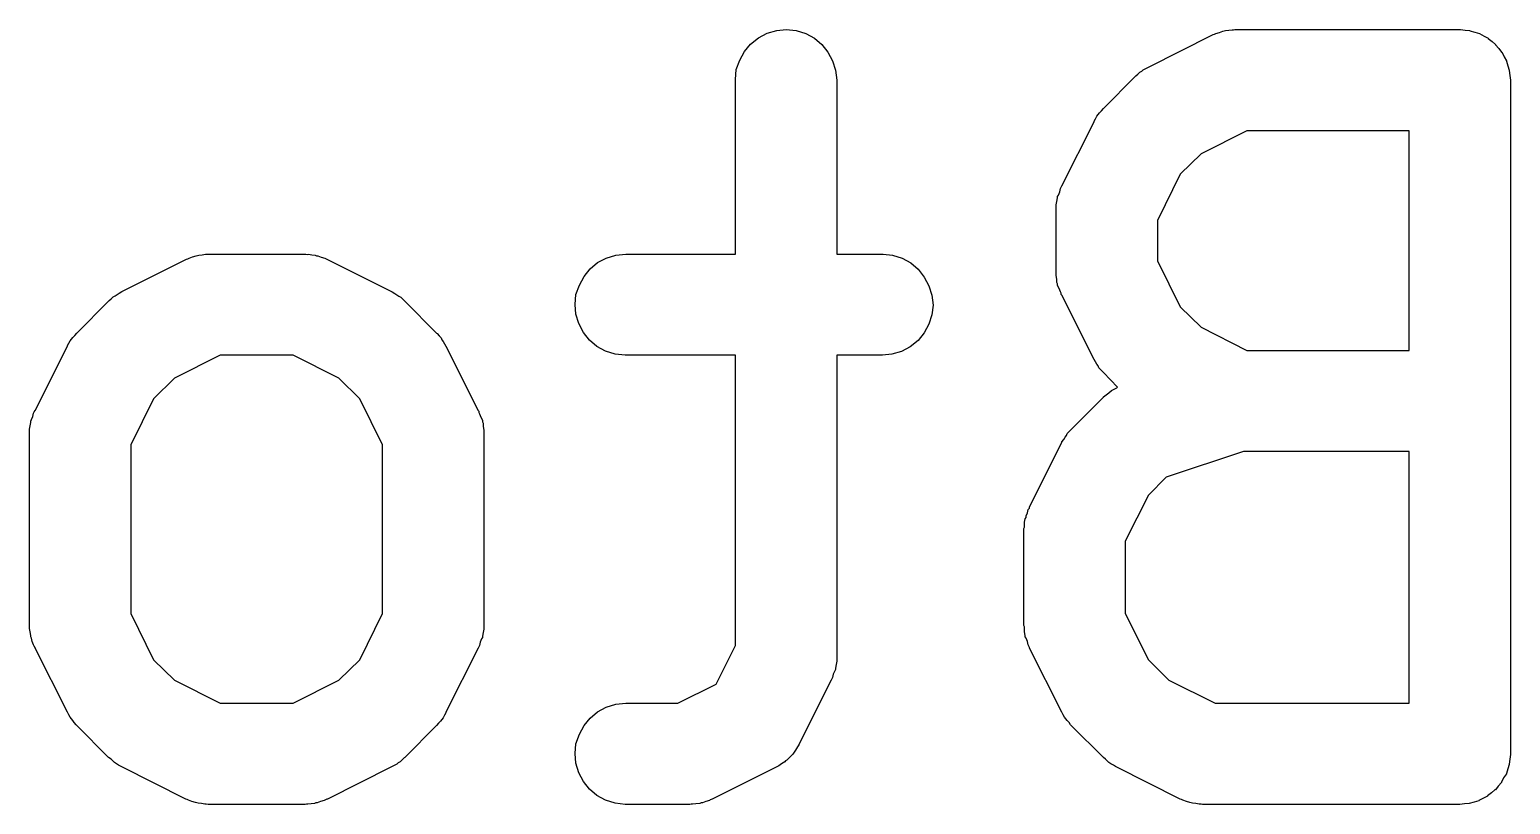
# Model space of a CAD drawing. Extents: x 76.2 to 143.2, y -85.8 to -53.5.
# Drawn here: x 125.215 to 127.413, y -85.433 to -84.283 of the extents above; entities that cross this region are included whole.
import ezdxf

# ---------------------------------------------------------------- set-up
doc = ezdxf.new("R2010")
doc.units = 0
doc.layers.add('BLACK', color=7, linetype='CONTINUOUS')

msp = doc.modelspace()

# ---------------------------------------------------------------- linework, layer by layer
at = {"layer": 'BLACK', "linetype": 'CONTINUOUS'}
for p, q in [((126.297, -84.2956), (126.31, -84.2888)), ((126.31, -84.2888), (126.324, -84.2847)), ((126.324, -84.2847), (126.338, -84.2834)), ((126.338, -84.2834), (126.353, -84.2849)), ((126.353, -84.2849), (126.367, -84.2892)), ((126.367, -84.2892), (126.38, -84.2962)), ((126.876, -84.3389), (126.971, -84.2913)), ((126.971, -84.2913), (126.972, -84.2908)), ((126.972, -84.2908), (126.974, -84.2901)), ((126.974, -84.2901), (126.976, -84.289)), ((126.976, -84.289), (126.981, -84.2876)), ((126.981, -84.2876), (126.986, -84.2858)), ((126.986, -84.2858), (126.988, -84.2854)), ((126.988, -84.2854), (126.99, -84.2848)), ((126.99, -84.2848), (126.995, -84.2843)), ((126.995, -84.2843), (127, -84.2835)), ((127, -84.2835), (127.002, -84.2836)), ((127.002, -84.2836), (127.004, -84.2834)), ((127.004, -84.2834), (127.338, -84.2834)), ((127.338, -84.2834), (127.338, -84.2834)), ((127.338, -84.2834), (127.338, -84.2834)), ((127.338, -84.2834), (127.339, -84.2834)), ((127.338, -84.2834), (127.338, -84.2834)), ((127.339, -84.2834), (127.346, -84.2842)), ((127.346, -84.2842), (127.353, -84.2849)), ((127.353, -84.2849), (127.353, -84.285)), ((127.353, -84.285), (127.353, -84.285)), ((127.353, -84.285), (127.36, -84.2871)), ((127.36, -84.2871), (127.367, -84.2892)), ((127.367, -84.2892), (127.367, -84.2894)), ((127.367, -84.2894), (127.367, -84.2894)), ((127.367, -84.2894), (127.374, -84.2929)), ((127.374, -84.2929), (127.38, -84.2962)), ((126.276, -84.316), (126.285, -84.3048)), ((126.285, -84.3048), (126.297, -84.2956)), ((126.38, -84.2962), (126.391, -84.3055)), ((126.391, -84.3055), (126.4, -84.3169)), ((127.38, -84.2962), (127.38, -84.2964)), ((127.38, -84.2964), (127.38, -84.2965)), ((127.38, -84.2965), (127.386, -84.301)), ((127.386, -84.301), (127.391, -84.3055)), ((127.391, -84.3055), (127.391, -84.3057)), ((127.391, -84.3057), (127.391, -84.3059)), ((127.391, -84.3059), (127.396, -84.3114)), ((127.396, -84.3114), (127.4, -84.3169)), ((126.264, -84.3428), (126.269, -84.3288)), ((126.269, -84.3288), (126.276, -84.316)), ((126.4, -84.3169), (126.407, -84.3298)), ((126.407, -84.3298), (126.411, -84.3438)), ((127.4, -84.3169), (127.4, -84.3171)), ((127.4, -84.3171), (127.401, -84.3173)), ((127.401, -84.3173), (127.404, -84.3236)), ((127.404, -84.3236), (127.407, -84.3298)), ((127.407, -84.3298), (127.407, -84.3301)), ((127.407, -84.3301), (127.407, -84.3303)), ((127.407, -84.3303), (127.409, -84.3371)), ((127.409, -84.3371), (127.411, -84.3438)), ((126.263, -84.3573), (126.264, -84.3428)), ((126.263, -84.3584), (126.263, -84.3573)), ((126.263, -84.6167), (126.263, -84.3584)), ((126.411, -84.3438), (126.413, -84.3584)), ((126.413, -84.3584), (126.413, -84.6167)), ((126.809, -84.4006), (126.856, -84.353)), ((126.856, -84.353), (126.857, -84.3522)), ((126.857, -84.3522), (126.86, -84.3496)), ((126.86, -84.3496), (126.863, -84.3467)), ((126.863, -84.3467), (126.866, -84.345)), ((126.866, -84.345), (126.868, -84.3431)), ((126.868, -84.3431), (126.872, -84.3412)), ((126.872, -84.3412), (126.876, -84.3389)), ((127.411, -84.3438), (127.411, -84.3441)), ((127.411, -84.3441), (127.411, -84.3443)), ((127.411, -84.3443), (127.412, -84.3513)), ((127.412, -84.3513), (127.413, -84.3584)), ((127.413, -84.3584), (127.413, -85.3584)), ((126.806, -84.4038), (126.809, -84.4006)), ((126.747, -84.5153), (126.795, -84.4201)), ((126.795, -84.4191), (126.797, -84.4156)), ((126.795, -84.4201), (126.795, -84.4191)), ((126.797, -84.4156), (126.799, -84.4119)), ((126.799, -84.4119), (126.801, -84.4095)), ((126.801, -84.4095), (126.803, -84.4069)), ((126.803, -84.4069), (126.806, -84.4038)), ((127.022, -84.4334), (126.954, -84.4676)), ((127.263, -84.4334), (127.022, -84.4334)), ((127.263, -84.7596), (127.263, -84.4334)), ((126.954, -84.4676), (126.923, -84.498)), ((126.923, -84.498), (126.889, -84.5666)), ((126.74, -84.5384), (126.741, -84.5333)), ((126.741, -84.5312), (126.742, -84.529)), ((126.741, -84.5333), (126.741, -84.5312)), ((126.742, -84.529), (126.744, -84.5242)), ((126.744, -84.5242), (126.745, -84.5193)), ((126.745, -84.5193), (126.746, -84.5174)), ((126.746, -84.5174), (126.747, -84.5153)), ((126.739, -84.5434), (126.74, -84.5384)), ((126.739, -84.5456), (126.739, -84.5434)), ((126.739, -84.5478), (126.739, -84.5456)), ((126.739, -84.5489), (126.739, -84.5478)), ((126.739, -84.6441), (126.739, -84.5489)), ((126.889, -84.5666), (126.889, -84.6264)), ((125.45, -84.6234), (125.452, -84.6224)), ((125.452, -84.6224), (125.457, -84.6209)), ((125.457, -84.6209), (125.462, -84.6191)), ((125.462, -84.6191), (125.464, -84.6188)), ((125.464, -84.6188), (125.466, -84.6181)), ((125.466, -84.6181), (125.471, -84.6176)), ((125.471, -84.6176), (125.476, -84.6168)), ((125.476, -84.6168), (125.478, -84.6169)), ((125.478, -84.6169), (125.481, -84.6167)), ((125.481, -84.6167), (125.624, -84.6167)), ((125.624, -84.6167), (125.625, -84.6167)), ((125.625, -84.6167), (125.627, -84.617)), ((125.627, -84.617), (125.629, -84.6169)), ((125.629, -84.6169), (125.634, -84.6178)), ((125.634, -84.6178), (125.639, -84.6184)), ((125.639, -84.6184), (125.641, -84.619)), ((125.641, -84.619), (125.643, -84.6194)), ((125.643, -84.6194), (125.648, -84.6212)), ((125.648, -84.6212), (125.653, -84.6228)), ((125.653, -84.6228), (125.655, -84.6238)), ((126.058, -84.6292), (126.071, -84.6224)), ((126.071, -84.6224), (126.085, -84.6181)), ((126.085, -84.6181), (126.1, -84.6167)), ((126.1, -84.6167), (126.263, -84.6167)), ((126.413, -84.6167), (126.481, -84.6167)), ((126.481, -84.6167), (126.482, -84.6167)), ((126.482, -84.6167), (126.496, -84.6184)), ((126.496, -84.6184), (126.51, -84.6228)), ((126.51, -84.6228), (126.523, -84.6298)), ((125.352, -84.6723), (125.447, -84.6246)), ((125.447, -84.6246), (125.448, -84.6242)), ((125.448, -84.6242), (125.45, -84.6234)), ((125.655, -84.6238), (125.657, -84.6246)), ((125.657, -84.6246), (125.752, -84.6723)), ((126.038, -84.6498), (126.047, -84.6385)), ((126.047, -84.6385), (126.058, -84.6292)), ((126.523, -84.6298), (126.534, -84.6392)), ((126.534, -84.6392), (126.543, -84.6506)), ((126.739, -84.6463), (126.739, -84.6441)), ((126.889, -84.6264), (126.923, -84.6949)), ((126.026, -84.6766), (126.031, -84.6626)), ((126.031, -84.6626), (126.038, -84.6498)), ((126.543, -84.6506), (126.55, -84.6636)), ((126.55, -84.6636), (126.554, -84.6777)), ((126.739, -84.6485), (126.739, -84.6463)), ((126.74, -84.6536), (126.739, -84.6485)), ((126.74, -84.6587), (126.74, -84.6536)), ((126.741, -84.6608), (126.74, -84.6587)), ((126.741, -84.663), (126.741, -84.6608)), ((126.743, -84.6678), (126.741, -84.663)), ((125.285, -84.7339), (125.332, -84.6863)), ((125.332, -84.6863), (125.333, -84.6856)), ((125.333, -84.6856), (125.336, -84.6829)), ((125.336, -84.6829), (125.339, -84.68)), ((125.339, -84.68), (125.342, -84.6784)), ((125.342, -84.6784), (125.345, -84.6764)), ((125.345, -84.6764), (125.348, -84.6745)), ((125.348, -84.6745), (125.352, -84.6723)), ((125.752, -84.6723), (125.753, -84.6727)), ((125.753, -84.6727), (125.757, -84.675)), ((125.757, -84.675), (125.76, -84.677)), ((125.76, -84.677), (125.763, -84.679)), ((125.763, -84.679), (125.766, -84.6807)), ((125.766, -84.6807), (125.769, -84.6836)), ((125.769, -84.6836), (125.772, -84.6863)), ((125.772, -84.6863), (125.819, -84.7339)), ((126.025, -84.6912), (126.026, -84.6766)), ((126.554, -84.6777), (126.556, -84.6922)), ((126.745, -84.6727), (126.743, -84.6678)), ((126.746, -84.6746), (126.745, -84.6727)), ((126.746, -84.6767), (126.746, -84.6746)), ((126.747, -84.6776), (126.746, -84.6767)), ((126.795, -84.7729), (126.747, -84.6776)), ((126.026, -84.7058), (126.025, -84.6912)), ((126.03, -84.7198), (126.026, -84.7058)), ((126.554, -84.7068), (126.55, -84.7208)), ((126.556, -84.6922), (126.554, -84.7068)), ((126.923, -84.6949), (126.954, -84.7253)), ((126.037, -84.7328), (126.03, -84.7198)), ((126.046, -84.7442), (126.037, -84.7328)), ((126.55, -84.7208), (126.543, -84.7337)), ((126.954, -84.7253), (127.022, -84.7596)), ((125.223, -84.8486), (125.271, -84.7534)), ((125.271, -84.7525), (125.273, -84.7489)), ((125.271, -84.7534), (125.271, -84.7525)), ((125.273, -84.7489), (125.275, -84.7452)), ((125.275, -84.7452), (125.277, -84.7428)), ((125.277, -84.7428), (125.279, -84.7402)), ((125.279, -84.7402), (125.282, -84.7372)), ((125.282, -84.7372), (125.285, -84.7339)), ((125.819, -84.7339), (125.82, -84.7347)), ((125.82, -84.7347), (125.823, -84.738)), ((125.823, -84.738), (125.826, -84.741)), ((125.826, -84.741), (125.827, -84.7437)), ((125.827, -84.7437), (125.829, -84.7461)), ((125.829, -84.7461), (125.831, -84.7498)), ((125.831, -84.7498), (125.833, -84.7534)), ((125.833, -84.7534), (125.881, -84.8486)), ((126.057, -84.7536), (126.046, -84.7442)), ((126.07, -84.7606), (126.057, -84.7536)), ((126.522, -84.7542), (126.509, -84.7611)), ((126.534, -84.7449), (126.522, -84.7542)), ((126.543, -84.7337), (126.534, -84.7449)), ((125.498, -84.7667), (125.43, -84.801)), ((125.606, -84.7667), (125.498, -84.7667)), ((125.674, -84.801), (125.606, -84.7667)), ((126.084, -84.7651), (126.07, -84.7606)), ((126.099, -84.7667), (126.084, -84.7651)), ((126.1, -84.7667), (126.099, -84.7667)), ((126.263, -84.7667), (126.1, -84.7667)), ((126.263, -85.1978), (126.263, -84.7667)), ((126.481, -84.7667), (126.413, -84.7667)), ((126.413, -84.7667), (126.413, -85.2155)), ((126.495, -84.7653), (126.481, -84.7667)), ((126.509, -84.7611), (126.495, -84.7653)), ((126.797, -84.7764), (126.795, -84.7729)), ((126.799, -84.7802), (126.797, -84.7764)), ((127.022, -84.7596), (127.263, -84.7596)), ((126.801, -84.7826), (126.799, -84.7802)), ((126.802, -84.7853), (126.801, -84.7826)), ((126.805, -84.7883), (126.802, -84.7853)), ((126.808, -84.7916), (126.805, -84.7883)), ((126.809, -84.7924), (126.808, -84.7916)), ((126.83, -84.8143), (126.809, -84.7924)), ((125.43, -84.801), (125.399, -84.8314)), ((125.705, -84.8314), (125.674, -84.801)), ((126.817, -84.8225), (126.821, -84.8193)), ((126.821, -84.8193), (126.823, -84.8183)), ((126.823, -84.8183), (126.825, -84.817)), ((126.825, -84.817), (126.829, -84.8149)), ((126.829, -84.8149), (126.83, -84.8143)), ((125.399, -84.8314), (125.365, -84.8999)), ((125.739, -84.8999), (125.705, -84.8314)), ((126.761, -84.8768), (126.809, -84.8292)), ((126.809, -84.8284), (126.811, -84.827)), ((126.809, -84.8292), (126.809, -84.8284)), ((126.811, -84.827), (126.813, -84.8254)), ((126.813, -84.8254), (126.817, -84.8225)), ((125.217, -84.8645), (125.218, -84.8623)), ((125.217, -84.8666), (125.217, -84.8645)), ((125.218, -84.8623), (125.22, -84.8575)), ((125.22, -84.8575), (125.221, -84.8526)), ((125.221, -84.8526), (125.222, -84.8507)), ((125.222, -84.8507), (125.223, -84.8486)), ((125.881, -84.8486), (125.882, -84.8496)), ((125.882, -84.8496), (125.882, -84.8517)), ((125.882, -84.8517), (125.883, -84.8536)), ((125.883, -84.8536), (125.885, -84.8585)), ((125.885, -84.8585), (125.887, -84.8633)), ((125.887, -84.8633), (125.887, -84.8655)), ((125.215, -84.8767), (125.216, -84.8717)), ((125.215, -84.8789), (125.215, -84.8767)), ((125.215, -84.8811), (125.215, -84.8789)), ((125.215, -84.8822), (125.215, -84.8811)), ((125.215, -85.1679), (125.215, -84.8822)), ((125.216, -84.8717), (125.217, -84.8666)), ((125.887, -84.8655), (125.888, -84.8676)), ((125.888, -84.8676), (125.888, -84.8727)), ((125.888, -84.8727), (125.889, -84.8778)), ((125.889, -84.8778), (125.889, -84.88)), ((125.889, -84.88), (125.889, -84.8822)), ((125.889, -84.8822), (125.889, -85.1679)), ((126.752, -84.8881), (126.754, -84.8857)), ((126.754, -84.8857), (126.755, -84.8831)), ((126.755, -84.8831), (126.758, -84.88)), ((126.758, -84.88), (126.761, -84.8768)), ((125.365, -84.8999), (125.365, -85.1502)), ((125.739, -85.1502), (125.739, -84.8999)), ((126.699, -84.9915), (126.747, -84.8963)), ((126.747, -84.8953), (126.75, -84.8918)), ((126.747, -84.8963), (126.747, -84.8953)), ((126.75, -84.8918), (126.752, -84.8881)), ((127.017, -84.9096), (126.902, -84.9477)), ((127.263, -84.9096), (127.017, -84.9096)), ((127.263, -85.2834), (127.263, -84.9096)), ((126.902, -84.9477), (126.876, -84.9742)), ((126.876, -84.9742), (126.841, -85.0428)), ((126.696, -85.0004), (126.697, -84.9955)), ((126.697, -84.9955), (126.699, -84.9936)), ((126.699, -84.9936), (126.699, -84.9915)), ((126.692, -85.0145), (126.693, -85.0095)), ((126.692, -85.0196), (126.692, -85.0145)), ((126.693, -85.0095), (126.694, -85.0074)), ((126.694, -85.0052), (126.696, -85.0004)), ((126.694, -85.0074), (126.694, -85.0052)), ((126.691, -85.024), (126.692, -85.0218)), ((126.691, -85.025), (126.691, -85.024)), ((126.691, -85.1679), (126.691, -85.025)), ((126.692, -85.0218), (126.692, -85.0196)), ((126.841, -85.0428), (126.841, -85.1502)), ((125.365, -85.1502), (125.399, -85.2187)), ((125.705, -85.2187), (125.739, -85.1502)), ((126.841, -85.1502), (126.876, -85.2187)), ((125.215, -85.1701), (125.215, -85.1679)), ((125.215, -85.1723), (125.215, -85.1701)), ((125.216, -85.1774), (125.215, -85.1723)), ((125.889, -85.1679), (125.889, -85.169)), ((125.889, -85.169), (125.889, -85.1711)), ((125.889, -85.1711), (125.889, -85.1734)), ((126.692, -85.1701), (126.691, -85.1679)), ((126.692, -85.1723), (126.692, -85.1701)), ((126.692, -85.1774), (126.692, -85.1723)), ((125.217, -85.1825), (125.216, -85.1774)), ((125.217, -85.1846), (125.217, -85.1825)), ((125.218, -85.1868), (125.217, -85.1846)), ((125.219, -85.1916), (125.218, -85.1868)), ((125.221, -85.1965), (125.219, -85.1916)), ((125.884, -85.1926), (125.883, -85.1974)), ((125.886, -85.1878), (125.884, -85.1926)), ((125.887, -85.1856), (125.886, -85.1878)), ((125.888, -85.1784), (125.887, -85.1835)), ((125.887, -85.1835), (125.887, -85.1856)), ((125.889, -85.1734), (125.888, -85.1784)), ((126.693, -85.1825), (126.692, -85.1774)), ((126.693, -85.1846), (126.693, -85.1825)), ((126.694, -85.1868), (126.693, -85.1846)), ((126.696, -85.1916), (126.694, -85.1868)), ((126.697, -85.1965), (126.696, -85.1916)), ((125.222, -85.1984), (125.221, -85.1965)), ((125.223, -85.2005), (125.222, -85.1984)), ((125.223, -85.2014), (125.223, -85.2005)), ((125.271, -85.2967), (125.223, -85.2014)), ((125.881, -85.2014), (125.833, -85.2967)), ((125.882, -85.1994), (125.881, -85.2014)), ((125.883, -85.1974), (125.882, -85.1994)), ((126.234, -85.2549), (126.263, -85.1978)), ((126.413, -85.2155), (126.413, -85.2166)), ((126.698, -85.1984), (126.697, -85.1965)), ((126.699, -85.2005), (126.698, -85.1984)), ((126.699, -85.2014), (126.699, -85.2005)), ((126.747, -85.2967), (126.699, -85.2014)), ((125.399, -85.2187), (125.43, -85.2491)), ((125.674, -85.2491), (125.705, -85.2187)), ((126.41, -85.2354), (126.408, -85.2402)), ((126.411, -85.2332), (126.41, -85.2354)), ((126.412, -85.226), (126.411, -85.2311)), ((126.411, -85.2311), (126.411, -85.2332)), ((126.413, -85.221), (126.412, -85.226)), ((126.413, -85.2166), (126.413, -85.2188)), ((126.413, -85.2188), (126.413, -85.221)), ((126.876, -85.2187), (126.906, -85.2491)), ((125.43, -85.2491), (125.498, -85.2834)), ((125.606, -85.2834), (125.674, -85.2491)), ((126.177, -85.2834), (126.234, -85.2549)), ((126.405, -85.2491), (126.357, -85.3443)), ((126.406, -85.247), (126.405, -85.2491)), ((126.407, -85.2451), (126.406, -85.247)), ((126.408, -85.2402), (126.407, -85.2451)), ((126.906, -85.2491), (126.975, -85.2834)), ((125.273, -85.3003), (125.271, -85.2967)), ((125.275, -85.304), (125.273, -85.3003)), ((125.277, -85.3064), (125.275, -85.304)), ((125.498, -85.2834), (125.606, -85.2834)), ((125.831, -85.3012), (125.829, -85.3049)), ((125.833, -85.2976), (125.831, -85.3012)), ((125.833, -85.2967), (125.833, -85.2976)), ((126.047, -85.3052), (126.058, -85.2959)), ((126.058, -85.2959), (126.071, -85.289)), ((126.071, -85.289), (126.085, -85.2848)), ((126.085, -85.2848), (126.1, -85.2834)), ((126.1, -85.2834), (126.177, -85.2834)), ((126.749, -85.3003), (126.747, -85.2967)), ((126.751, -85.304), (126.749, -85.3003)), ((126.753, -85.3064), (126.751, -85.304)), ((126.975, -85.2834), (127.263, -85.2834)), ((125.279, -85.3091), (125.277, -85.3064)), ((125.281, -85.3121), (125.279, -85.3091)), ((125.284, -85.3154), (125.281, -85.3121)), ((125.285, -85.3162), (125.284, -85.3154)), ((125.332, -85.3638), (125.285, -85.3162)), ((125.819, -85.3162), (125.772, -85.3638)), ((125.822, -85.3129), (125.819, -85.3162)), ((125.825, -85.3099), (125.822, -85.3129)), ((125.827, -85.3073), (125.825, -85.3099)), ((125.829, -85.3049), (125.827, -85.3073)), ((126.031, -85.3293), (126.038, -85.3164)), ((126.038, -85.3164), (126.047, -85.3052)), ((126.755, -85.3091), (126.753, -85.3064)), ((126.758, -85.3121), (126.755, -85.3091)), ((126.76, -85.3154), (126.758, -85.3121)), ((126.761, -85.3162), (126.76, -85.3154)), ((126.809, -85.3638), (126.761, -85.3162)), ((126.025, -85.3579), (126.026, -85.3433)), ((126.026, -85.3433), (126.031, -85.3293)), ((126.355, -85.3481), (126.352, -85.3527)), ((126.356, -85.3466), (126.355, -85.3481)), ((126.357, -85.3452), (126.356, -85.3466)), ((126.357, -85.3443), (126.357, -85.3452)), ((125.336, -85.3665), (125.332, -85.3638)), ((125.339, -85.3694), (125.336, -85.3665)), ((125.341, -85.3711), (125.339, -85.3694)), ((125.765, -85.3701), (125.762, -85.3717)), ((125.768, -85.3672), (125.765, -85.3701)), ((125.771, -85.3645), (125.768, -85.3672)), ((125.772, -85.3638), (125.771, -85.3645)), ((126.026, -85.3724), (126.025, -85.3579)), ((126.336, -85.3701), (126.331, -85.3731)), ((126.337, -85.3689), (126.336, -85.3701)), ((126.339, -85.368), (126.337, -85.3689)), ((126.343, -85.3639), (126.339, -85.368)), ((126.347, -85.36), (126.343, -85.3639)), ((126.348, -85.3587), (126.347, -85.36)), ((126.349, -85.3575), (126.348, -85.3587)), ((126.352, -85.3527), (126.349, -85.3575)), ((126.812, -85.3665), (126.809, -85.3638)), ((126.815, -85.3694), (126.812, -85.3665)), ((126.817, -85.3711), (126.815, -85.3694)), ((127.412, -85.3665), (127.411, -85.3735)), ((127.413, -85.3594), (127.412, -85.3665)), ((127.413, -85.3584), (127.413, -85.3589)), ((127.413, -85.3589), (127.413, -85.3589)), ((127.413, -85.3589), (127.413, -85.3589)), ((127.413, -85.3589), (127.413, -85.3594)), ((125.344, -85.3731), (125.341, -85.3711)), ((125.347, -85.3751), (125.344, -85.3731)), ((125.351, -85.3774), (125.347, -85.3751)), ((125.352, -85.3778), (125.351, -85.3774)), ((125.447, -85.4255), (125.352, -85.3778)), ((125.752, -85.3778), (125.657, -85.4255)), ((125.756, -85.3756), (125.752, -85.3778)), ((125.76, -85.3737), (125.756, -85.3756)), ((125.762, -85.3717), (125.76, -85.3737)), ((126.03, -85.3865), (126.026, -85.3724)), ((126.037, -85.3994), (126.03, -85.3865)), ((126.324, -85.3778), (126.228, -85.4255)), ((126.325, -85.377), (126.324, -85.3778)), ((126.327, -85.3763), (126.325, -85.377)), ((126.331, -85.3731), (126.327, -85.3763)), ((126.82, -85.3731), (126.817, -85.3711)), ((126.824, -85.3751), (126.82, -85.3731)), ((126.827, -85.3774), (126.824, -85.3751)), ((126.828, -85.3778), (126.827, -85.3774)), ((126.923, -85.4255), (126.828, -85.3778)), ((127.407, -85.3879), (127.403, -85.3941)), ((127.409, -85.3807), (127.407, -85.3874)), ((127.407, -85.3874), (127.407, -85.3877)), ((127.407, -85.3877), (127.407, -85.3879)), ((127.411, -85.374), (127.409, -85.3807)), ((127.411, -85.3735), (127.411, -85.3737)), ((127.411, -85.3737), (127.411, -85.374)), ((126.046, -85.4109), (126.037, -85.3994)), ((126.057, -85.4203), (126.046, -85.4109)), ((127.39, -85.412), (127.385, -85.4164)), ((127.391, -85.4116), (127.39, -85.4118)), ((127.39, -85.4118), (127.39, -85.412)), ((127.395, -85.4062), (127.391, -85.4116)), ((127.4, -85.4008), (127.395, -85.4062)), ((127.403, -85.3941), (127.4, -85.4003)), ((127.4, -85.4003), (127.4, -85.4005)), ((127.4, -85.4005), (127.4, -85.4008)), ((125.449, -85.4263), (125.447, -85.4255)), ((125.451, -85.4273), (125.449, -85.4263)), ((125.456, -85.4289), (125.451, -85.4273)), ((125.461, -85.4307), (125.456, -85.4289)), ((125.463, -85.4311), (125.461, -85.4307)), ((125.465, -85.4317), (125.463, -85.4311)), ((125.47, -85.4323), (125.465, -85.4317)), ((125.475, -85.4332), (125.47, -85.4323)), ((125.477, -85.4331), (125.475, -85.4332)), ((125.48, -85.4334), (125.477, -85.4331)), ((125.481, -85.4334), (125.48, -85.4334)), ((125.624, -85.4334), (125.481, -85.4334)), ((125.626, -85.4332), (125.624, -85.4334)), ((125.628, -85.4333), (125.626, -85.4332)), ((125.633, -85.4325), (125.628, -85.4333)), ((125.638, -85.432), (125.633, -85.4325)), ((125.64, -85.4313), (125.638, -85.432)), ((125.642, -85.431), (125.64, -85.4313)), ((125.647, -85.4292), (125.642, -85.431)), ((125.652, -85.4277), (125.647, -85.4292)), ((125.654, -85.4267), (125.652, -85.4277)), ((125.656, -85.4259), (125.654, -85.4267)), ((125.657, -85.4255), (125.656, -85.4259)), ((126.07, -85.4273), (126.057, -85.4203)), ((126.084, -85.4317), (126.07, -85.4273)), ((126.099, -85.4334), (126.084, -85.4317)), ((126.1, -85.4334), (126.099, -85.4334)), ((126.195, -85.4334), (126.1, -85.4334)), ((126.197, -85.4332), (126.195, -85.4334)), ((126.199, -85.4333), (126.197, -85.4332)), ((126.204, -85.4325), (126.199, -85.4333)), ((126.21, -85.432), (126.204, -85.4325)), ((126.212, -85.4313), (126.21, -85.432)), ((126.214, -85.431), (126.212, -85.4313)), ((126.219, -85.4292), (126.214, -85.431)), ((126.224, -85.4277), (126.219, -85.4292)), ((126.225, -85.4267), (126.224, -85.4277)), ((126.228, -85.4259), (126.225, -85.4267)), ((126.228, -85.4255), (126.228, -85.4259)), ((126.925, -85.4263), (126.923, -85.4255)), ((126.927, -85.4273), (126.925, -85.4263)), ((126.932, -85.4289), (126.927, -85.4273)), ((126.937, -85.4307), (126.932, -85.4289)), ((126.939, -85.4311), (126.937, -85.4307)), ((126.941, -85.4317), (126.939, -85.4311)), ((126.946, -85.4323), (126.941, -85.4317)), ((126.951, -85.4332), (126.946, -85.4323)), ((126.954, -85.4331), (126.951, -85.4332)), ((126.956, -85.4334), (126.954, -85.4331)), ((126.957, -85.4334), (126.956, -85.4334)), ((127.338, -85.4334), (126.957, -85.4334)), ((127.345, -85.4327), (127.338, -85.4334)), ((127.352, -85.4321), (127.345, -85.4327)), ((127.359, -85.4299), (127.352, -85.432)), ((127.352, -85.432), (127.352, -85.432)), ((127.352, -85.432), (127.352, -85.4321)), ((127.366, -85.4279), (127.359, -85.4299)), ((127.373, -85.4244), (127.366, -85.4277)), ((127.366, -85.4277), (127.366, -85.4278)), ((127.366, -85.4278), (127.366, -85.4279)), ((127.379, -85.4211), (127.373, -85.4244)), ((127.385, -85.4164), (127.379, -85.4208)), ((127.379, -85.4208), (127.379, -85.421)), ((127.379, -85.421), (127.379, -85.4211))]:
    msp.add_line(p, q, dxfattribs=at)

doc.saveas('drawing.dxf')
